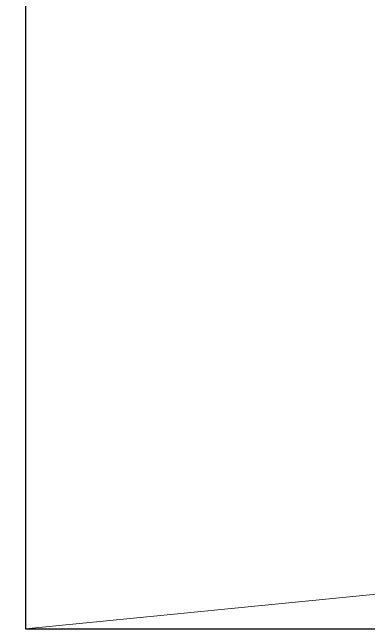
# Model space of a CAD drawing. Header units: millimetres. Extents: x -13069 to 207500, y -71366 to 56785.
# Drawn here: x 47518.3 to 47633, y 8906.8 to 9105.5 of the extents above; entities that cross this region are included whole.
import ezdxf

# ---------------------------------------------------------------- set-up
doc = ezdxf.new("R2010")
doc.units = ezdxf.units.MM
for name, color, linetype, lineweight in [('Обобщенные модели', 7, 'Continuous', 18), ('Стены внутренние', 7, 'Continuous', 18), ('Стены несущие', 7, 'Continuous', 30)]:
    doc.layers.add(name, color=color, linetype=linetype, lineweight=lineweight)
pattern_1 = [(45, (0, 0), (-381.661, 381.661), []), (45, (134.94, 0), (0, 763.322), []), (45, (-134.94, 0), (0, 763.322), [])]

# ---------------------------------------------------------------- blocks, each defined once
blk = doc.blocks.new('GM_Отверстие прямоугольное _в плите_ - Отверстие-7241419-План потолков 1-го этажа')
at = {"layer": 'Обобщенные модели'}
blk.add_line((-310, 575), (-206.67, -471.67), dxfattribs=at)

msp = doc.modelspace()

# ---------------------------------------------------------------- hatches: boundary and pattern name
at = {"layer": 'Стены внутренние', "lineweight": 9}
h = msp.add_hatch(dxfattribs=at)
h.set_pattern_fill('FP_3', color=256, style=0, pattern_type=2)
h.set_pattern_definition(pattern_1)
h.paths.add_polyline_path([(47442.5, 7325), (47522.5, 7325), (47522.5, 9646.429), (47422.5, 9646.429), (47420.5, 9644.429), (47420.5, 9634.429), (47422.5, 9634.429), (47422.5, 7325)])
h = msp.add_hatch(dxfattribs=at)
h.set_pattern_fill('FP_3', color=256, style=0, pattern_type=2)
h.set_pattern_definition(pattern_1)
h.paths.add_polyline_path([(47522.5, 8807.057), (47862.5, 8807.057), (47862.5, 8907.057), (47522.5, 8907.057)])

# ---------------------------------------------------------------- linework, layer by layer
at = {"layer": 'Стены несущие'}
for p, q in [((47522.5, 9534.429), (47522.5, 8907.057)), ((47522.5, 8907.057), (47962.5, 8907.057))]:
    msp.add_line(p, q, dxfattribs=at)

# ---------------------------------------------------------------- block references
at = {"layer": 'Обобщенные модели', "rotation": 90.00000000000078}
msp.add_blockref('GM_Отверстие прямоугольное _в плите_ - Отверстие-7241419-План потолков 1-го этажа', (48097.5, 9217.057), dxfattribs=at)

doc.saveas('drawing.dxf')
